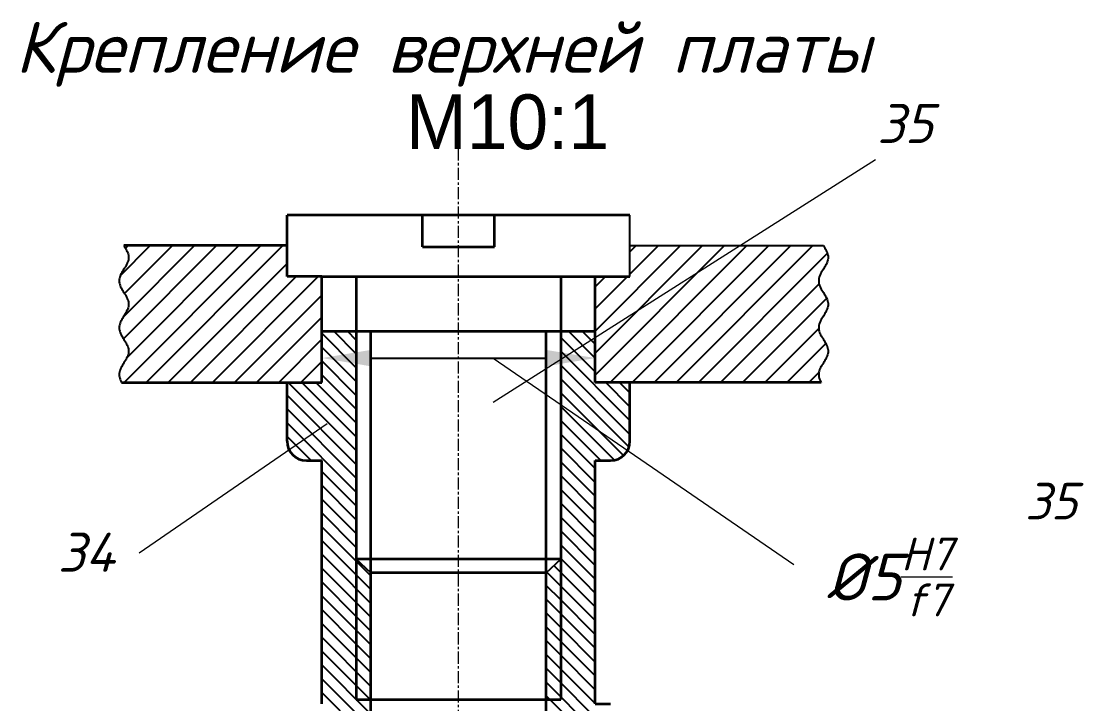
# Model space of a CAD drawing. Extents: x 1996 to 2593, y 74 to 494.
# Drawn here: x 2276.5 to 2386.4, y 181.4 to 252 of the extents above; entities that cross this region are included whole.
import ezdxf

# ---------------------------------------------------------------- set-up
doc = ezdxf.new("R2010")
doc.units = 0
doc.header["$MEASUREMENT"] = 0
doc.linetypes.add('CENTER', pattern=[2, 1.25, -0.25, 0.25, -0.25])
doc.linetypes.add('WAVES', pattern=[0])
doc.layers.get('0').update_dxf_attribs({"linetype": 'CONTINUOUS'})
doc.layers.get('DEFPOINTS').update_dxf_attribs({"linetype": 'CONTINUOUS'})
doc.layers.add('ОСНОВНОЙ', color=7, linetype='CONTINUOUS')
doc.styles.add('TEXT_4', font='', dxfattribs={"height": 3})
doc.styles.get('TEXT_4').set_extended_font_data('T-FLEX Type A')
doc.dimstyles.get("Standard").update_dxf_attribs({"dimtxt": 3, "dimasz": 3, "dimexe": 2.5, "dimexo": 2.5, "dimgap": 1.5, "dimtad": 0, "dimtih": 1, "dimtoh": 1, "dimdec": 4, "dimzin": 0, "dimdsep": 46, "dimtxsty": 'Standard', "dimcen": -3, "dimdle": 1.25, "dimadec": 0, "dimazin": 0, "dimtfac": 0.75, "dimtdec": 4, "dimtofl": 0, "dimtmove": 0, "dimatfit": 3, "dimfxl": 1, "dimtvp": 1.5, "dimtolj": 1, "dimtzin": 0, "dimarcsym": 0})
pattern_1 = [(45, (1152.2761, -314.7936), (-1.1424039, 1.1424039), [])]

# ---------------------------------------------------------------- blocks, each defined once
blk = doc.blocks.new('*D6')
at = {"color": 0, "lineweight": -2, "transparency": 16777216}
for p, q in [((2307.63, 219.72), (2307.63, 216.15)), ((2335.9, 219.72), (2335.9, 216.15)), ((2312.63, 217.15), (2330.9, 217.15))]:
    blk.add_line(p, q, dxfattribs=at)
at = {"color": 0, "transparency": 16777216}
for points in [[(2312.63, 217.98), (2312.63, 216.31), (2307.63, 217.15)], [(2330.9, 217.98), (2330.9, 216.31), (2335.9, 217.15)]]:
    blk.add_solid(points, dxfattribs=at)
at = {"layer": 'DEFPOINTS', "color": 0, "transparency": 16777216}
for p in [(2307.63, 219.72), (2335.9, 219.72), (2335.9, 217.15)]:
    blk.add_point(p, dxfattribs=at)

msp = doc.modelspace()

# ---------------------------------------------------------------- hatches: boundary and pattern name
h = msp.add_hatch()
h.set_pattern_fill('ANSI31', color=256, scale=12.924824, style=0)
h.set_pattern_definition(pattern_1)
h.paths.add_polyline_path([(2359.50693, 221.49499), (2359.58275, 221.61616), (2359.6567, 221.73733), (2359.72697, 221.8585), (2359.79182, 221.97967), (2359.84965, 222.10084), (2359.89905, 222.22202), (2359.93878, 222.34319), (2359.96789, 222.46436), (2359.98564, 222.58553), (2359.99161, 222.7067), (2359.98564, 222.82787), (2359.96789, 222.94904), (2359.93878, 223.07021), (2359.89905, 223.19138), (2359.84965, 223.31255), (2359.79182, 223.43372), (2359.72697, 223.55489), (2359.6567, 223.67606), (2359.58275, 223.79723), (2359.50693, 223.9184), (2359.43111, 224.03957), (2359.31315, 224.23284), (2359.18663, 224.46925), (2359.08893, 224.70893), (2359.03114, 224.94949), (2359.01928, 225.19031), (2359.05456, 225.43105), (2359.13335, 225.67129), (2359.24724, 225.90993), (2359.35716, 226.09946), (2359.43111, 226.22063), (2359.50693, 226.3418), (2359.58275, 226.46297), (2359.6567, 226.58414), (2359.72697, 226.70531), (2359.79182, 226.82648), (2359.84965, 226.94765), (2359.89905, 227.06882), (2359.93878, 227.18999), (2359.96789, 227.31116), (2359.98564, 227.43234), (2359.99161, 227.55351), (2359.98564, 227.67468), (2359.96789, 227.79585), (2359.93878, 227.91702), (2359.89905, 228.03819), (2359.84965, 228.15936), (2359.79182, 228.28053), (2359.72697, 228.4017), (2359.6567, 228.52287), (2359.58275, 228.64404), (2359.50693, 228.76521), (2339.50048, 228.76521), (2339.50048, 225.56796), (2335.8992, 225.56796), (2335.8992, 214.62868), (2359.2606, 214.62868), (2359.13335, 214.89529), (2359.05456, 215.13553), (2359.01928, 215.37627), (2359.03114, 215.61709), (2359.08893, 215.85766), (2359.18663, 216.09734), (2359.31315, 216.33375), (2359.43111, 216.52701), (2359.50693, 216.64818), (2359.58275, 216.76935), (2359.6567, 216.89053), (2359.72697, 217.0117), (2359.79182, 217.13287), (2359.84965, 217.25404), (2359.89905, 217.37521), (2359.93878, 217.49638), (2359.96789, 217.61755), (2359.98564, 217.73872), (2359.99161, 217.85989), (2359.98564, 217.98106), (2359.96789, 218.10223), (2359.93878, 218.2234), (2359.89905, 218.34457), (2359.84965, 218.46574), (2359.79182, 218.58691), (2359.72697, 218.70808), (2359.6567, 218.82925), (2359.58275, 218.95042), (2359.50693, 219.07159), (2359.43111, 219.19276), (2359.31315, 219.38603), (2359.18663, 219.62244), (2359.08893, 219.86212), (2359.03114, 220.10268), (2359.01928, 220.3435), (2359.05456, 220.58424), (2359.13335, 220.82449), (2359.24724, 221.06312), (2359.35716, 221.25265), (2359.43111, 221.37382)], flags=17)
h.paths.add_polyline_path([(2307.62615, 225.56796), (2304.02486, 225.56796), (2304.02486, 228.76521), (2287.15197, 228.76521), (2287.22779, 228.64404), (2287.34575, 228.45077), (2287.47227, 228.21436), (2287.56997, 227.97468), (2287.62776, 227.73412), (2287.63962, 227.4933), (2287.60434, 227.25255), (2287.52555, 227.01231), (2287.41166, 226.77368), (2287.30174, 226.58414), (2287.22779, 226.46297), (2287.15197, 226.3418), (2287.07615, 226.22063), (2287.0022, 226.09946), (2286.93193, 225.97829), (2286.86708, 225.85712), (2286.80925, 225.73595), (2286.75985, 225.61478), (2286.72012, 225.49361), (2286.69101, 225.37244), (2286.67326, 225.25127), (2286.66729, 225.1301), (2286.67326, 225.00893), (2286.69101, 224.88776), (2286.72012, 224.76659), (2286.75985, 224.64542), (2286.80925, 224.52425), (2286.86708, 224.40308), (2286.93193, 224.28191), (2287.0022, 224.16074), (2287.07615, 224.03957), (2287.15197, 223.9184), (2287.22779, 223.79723), (2287.34575, 223.60396), (2287.47227, 223.36755), (2287.56997, 223.12787), (2287.62776, 222.88731), (2287.63962, 222.64649), (2287.60434, 222.40575), (2287.52555, 222.1655), (2287.41166, 221.92687), (2287.30174, 221.73733), (2287.22779, 221.61616), (2287.15197, 221.49499), (2287.07615, 221.37382), (2287.0022, 221.25265), (2286.93193, 221.13148), (2286.86708, 221.01031), (2286.80925, 220.88914), (2286.75985, 220.76797), (2286.72012, 220.6468), (2286.69101, 220.52563), (2286.67326, 220.40446), (2286.66729, 220.28329), (2286.67326, 220.16212), (2286.69101, 220.04095), (2286.72012, 219.91978), (2286.75985, 219.79861), (2286.80925, 219.67744), (2286.86708, 219.55627), (2286.93193, 219.4351), (2287.0022, 219.31393), (2287.07615, 219.19276), (2287.15197, 219.07159), (2287.22779, 218.95042), (2287.34575, 218.75715), (2287.47227, 218.52074), (2287.56997, 218.28106), (2287.62776, 218.0405), (2287.63962, 217.79968), (2287.60434, 217.55894), (2287.52555, 217.31869), (2287.41166, 217.08006), (2287.30174, 216.89053), (2287.22779, 216.76935), (2287.15197, 216.64818), (2287.07615, 216.52701), (2287.0022, 216.40584), (2286.93193, 216.28467), (2286.86708, 216.1635), (2286.80925, 216.04233), (2286.75985, 215.92116), (2286.72012, 215.79999), (2286.69101, 215.67882), (2286.67326, 215.55765), (2286.66729, 215.43648), (2286.67326, 215.31531), (2286.69101, 215.19414), (2286.72012, 215.07297), (2286.75985, 214.9518), (2286.80925, 214.83063), (2286.86708, 214.70946), (2286.91031, 214.62868), (2307.62615, 214.62868)], flags=16)
h.paths.add_polyline_path([(2359.84965, 218.46574), (2359.79182, 218.58691), (2359.72697, 218.70808), (2359.6567, 218.82925), (2359.58275, 218.95042), (2359.50693, 219.07159), (2359.43111, 219.19276), (2359.35716, 219.31393), (2359.28689, 219.4351), (2359.22204, 219.55627), (2359.16421, 219.67744), (2359.11481, 219.79861), (2359.07508, 219.91978), (2359.04597, 220.04095), (2359.02822, 220.16212), (2359.02225, 220.28329), (2359.02822, 220.40446), (2359.04597, 220.52563), (2359.07508, 220.6468), (2359.11481, 220.76797), (2359.16421, 220.88914), (2359.22204, 221.01031), (2359.28689, 221.13148), (2359.35716, 221.25265), (2359.43111, 221.37382), (2359.50693, 221.49499), (2359.58275, 221.61616), (2359.6567, 221.73733), (2359.72697, 221.8585), (2359.79182, 221.97967), (2359.84965, 222.10084), (2359.89905, 222.22202), (2359.93878, 222.34319), (2359.96789, 222.46436), (2359.98564, 222.58553), (2359.99161, 222.7067), (2359.98564, 222.82787), (2359.96789, 222.94904), (2359.93878, 223.07021), (2359.89905, 223.19138), (2359.84965, 223.31255), (2359.79182, 223.43372), (2359.72697, 223.55489), (2359.6567, 223.67606), (2359.58275, 223.79723), (2359.50693, 223.9184), (2359.43111, 224.03957), (2359.35716, 224.16074), (2359.28689, 224.28191), (2359.22204, 224.40308), (2359.16421, 224.52425), (2359.11481, 224.64542), (2359.07508, 224.76659), (2359.04597, 224.88776), (2359.02822, 225.00893), (2359.02225, 225.1301), (2359.02822, 225.25127), (2359.04597, 225.37244), (2359.07508, 225.49361), (2359.11481, 225.61478), (2359.16421, 225.73595), (2359.22204, 225.85712), (2359.28689, 225.97829), (2359.35716, 226.09946), (2359.43111, 226.22063), (2359.50693, 226.3418), (2359.58275, 226.46297), (2359.6567, 226.58414), (2359.72697, 226.70531), (2359.79182, 226.82648), (2359.84965, 226.94765), (2359.89905, 227.06882), (2359.93878, 227.18999), (2359.96789, 227.31116), (2359.98564, 227.43234), (2359.99161, 227.55351), (2359.98564, 227.67468), (2359.96789, 227.79585), (2359.93878, 227.91702), (2359.89905, 228.03819), (2359.84965, 228.15936), (2359.79182, 228.28053), (2359.72697, 228.4017), (2359.6567, 228.52287), (2359.58275, 228.64404), (2359.50693, 228.76521), (2339.50048, 228.76521), (2339.50048, 225.56796), (2335.8992, 225.56796), (2335.8992, 214.62868), (2359.2606, 214.62868), (2359.16421, 214.83063), (2359.11481, 214.9518), (2359.07508, 215.07297), (2359.04597, 215.19414), (2359.02822, 215.31531), (2359.02225, 215.43648), (2359.02822, 215.55765), (2359.04597, 215.67882), (2359.07508, 215.79999), (2359.11481, 215.92116), (2359.16421, 216.04233), (2359.22204, 216.1635), (2359.28689, 216.28467), (2359.35716, 216.40584), (2359.43111, 216.52701), (2359.50693, 216.64818), (2359.58275, 216.76935), (2359.6567, 216.89053), (2359.72697, 217.0117), (2359.79182, 217.13287), (2359.84965, 217.25404), (2359.89905, 217.37521), (2359.93878, 217.49638), (2359.96789, 217.61755), (2359.98564, 217.73872), (2359.99161, 217.85989), (2359.98564, 217.98106), (2359.96789, 218.10223), (2359.93878, 218.2234), (2359.89905, 218.34457)], flags=17)
h.paths.add_polyline_path([(2307.62615, 225.56796), (2304.02486, 225.56796), (2304.02486, 228.76521), (2287.15197, 228.76521), (2287.22779, 228.64404), (2287.30174, 228.52287), (2287.41166, 228.33333), (2287.52555, 228.0947), (2287.60434, 227.85446), (2287.63962, 227.61372), (2287.62776, 227.37289), (2287.56997, 227.13233), (2287.47227, 226.89265), (2287.37201, 226.70531), (2287.30174, 226.58414), (2287.22779, 226.46297), (2287.15197, 226.3418), (2287.07615, 226.22063), (2287.0022, 226.09946), (2286.93193, 225.97829), (2286.86708, 225.85712), (2286.80925, 225.73595), (2286.75985, 225.61478), (2286.72012, 225.49361), (2286.69101, 225.37244), (2286.67326, 225.25127), (2286.66729, 225.1301), (2286.67326, 225.00893), (2286.69101, 224.88776), (2286.72012, 224.76659), (2286.75985, 224.64542), (2286.80925, 224.52425), (2286.86708, 224.40308), (2286.93193, 224.28191), (2287.0022, 224.16074), (2287.07615, 224.03957), (2287.15197, 223.9184), (2287.22779, 223.79723), (2287.30174, 223.67606), (2287.41166, 223.48652), (2287.52555, 223.24789), (2287.60434, 223.00765), (2287.63962, 222.76691), (2287.62776, 222.52609), (2287.56997, 222.28552), (2287.47227, 222.04584), (2287.37201, 221.8585), (2287.30174, 221.73733), (2287.22779, 221.61616), (2287.15197, 221.49499), (2287.07615, 221.37382), (2287.0022, 221.25265), (2286.93193, 221.13148), (2286.86708, 221.01031), (2286.80925, 220.88914), (2286.75985, 220.76797), (2286.72012, 220.6468), (2286.69101, 220.52563), (2286.67326, 220.40446), (2286.66729, 220.28329), (2286.67326, 220.16212), (2286.69101, 220.04095), (2286.72012, 219.91978), (2286.75985, 219.79861), (2286.80925, 219.67744), (2286.86708, 219.55627), (2286.93193, 219.4351), (2287.0022, 219.31393), (2287.07615, 219.19276), (2287.15197, 219.07159), (2287.22779, 218.95042), (2287.30174, 218.82925), (2287.41166, 218.63971), (2287.52555, 218.40108), (2287.60434, 218.16084), (2287.63962, 217.9201), (2287.62776, 217.67928), (2287.56997, 217.43871), (2287.47227, 217.19903), (2287.37201, 217.0117), (2287.30174, 216.89053), (2287.22779, 216.76935), (2287.15197, 216.64818), (2287.07615, 216.52701), (2287.0022, 216.40584), (2286.93193, 216.28467), (2286.86708, 216.1635), (2286.80925, 216.04233), (2286.75985, 215.92116), (2286.72012, 215.79999), (2286.69101, 215.67882), (2286.67326, 215.55765), (2286.66729, 215.43648), (2286.67326, 215.31531), (2286.69101, 215.19414), (2286.72012, 215.07297), (2286.75985, 214.9518), (2286.80925, 214.83063), (2286.86708, 214.70946), (2286.91031, 214.62868), (2307.62615, 214.62868)])
h.paths.add_polyline_path([(2307.62615, 167.98478), (2307.62615, 173.26924), (2284.92105, 173.26924), (2284.99633, 173.08457), (2285.05411, 172.844), (2285.06597, 172.60318), (2285.0307, 172.36244), (2284.95191, 172.1222), (2284.83801, 171.88357), (2284.7281, 171.69403), (2284.65414, 171.57286), (2284.57832, 171.45169), (2284.5025, 171.33052), (2284.42855, 171.20935), (2284.35828, 171.08818), (2284.29344, 170.96701), (2284.2356, 170.84584), (2284.18621, 170.72467), (2284.14647, 170.6035), (2284.11737, 170.48233), (2284.09961, 170.36116), (2284.09364, 170.23999), (2284.09961, 170.11882), (2284.11737, 169.99765), (2284.14647, 169.87648), (2284.18621, 169.75531), (2284.2356, 169.63414), (2284.29344, 169.51297), (2284.35828, 169.3918), (2284.42855, 169.27062), (2284.5025, 169.14945), (2284.57832, 169.02828), (2284.65414, 168.90711), (2284.7281, 168.78594), (2284.83801, 168.59641), (2284.95191, 168.35778), (2285.0307, 168.11753), (2285.06597, 167.87679), (2285.05411, 167.63597), (2284.99633, 167.39541), (2284.89862, 167.15573), (2284.79836, 166.96839), (2284.7281, 166.84722), (2284.65414, 166.72605), (2284.57832, 166.60488), (2284.5025, 166.48371), (2284.42855, 166.36254), (2284.35828, 166.24137), (2284.29344, 166.1202), (2284.2356, 165.99903), (2284.18621, 165.87786), (2284.14647, 165.75669), (2284.11737, 165.63552), (2284.09961, 165.51435), (2284.09364, 165.39318), (2284.09961, 165.27201), (2284.11737, 165.15084), (2284.14647, 165.02967), (2284.18621, 164.9085), (2284.2356, 164.78733), (2284.29344, 164.66616), (2284.35828, 164.54499), (2284.42855, 164.42382), (2284.5025, 164.30265), (2284.57832, 164.18148), (2284.65414, 164.06031), (2284.7281, 163.93913), (2284.83801, 163.7496), (2284.95191, 163.51097), (2285.0307, 163.27072), (2285.06597, 163.02998), (2285.05411, 162.78916), (2284.99633, 162.5486), (2284.89862, 162.30892), (2284.79836, 162.12158), (2284.7281, 162.00041), (2284.65414, 161.87924), (2284.57832, 161.75807), (2284.5025, 161.6369), (2284.42855, 161.51573), (2284.35828, 161.39456), (2284.29344, 161.27339), (2284.2356, 161.15222), (2284.18621, 161.03105), (2284.14647, 160.90988), (2284.11737, 160.78871), (2284.09961, 160.66754), (2284.09364, 160.54637), (2284.09961, 160.4252), (2284.11737, 160.30403), (2284.14647, 160.18286), (2284.18621, 160.06169), (2284.2356, 159.94052), (2284.29344, 159.81935), (2284.35828, 159.69818), (2284.42855, 159.57701), (2284.5025, 159.45584), (2284.70469, 159.13272), (2300.18522, 159.13272), (2304.42004, 159.13272), (2307.62615, 162.33882)])
h.paths.add_polyline_path([(2361.4357, 165.75669), (2361.50966, 165.87786), (2361.58548, 165.99903), (2361.6613, 166.1202), (2361.73525, 166.24137), (2361.80552, 166.36254), (2361.87037, 166.48371), (2361.9282, 166.60488), (2361.97759, 166.72605), (2362.01733, 166.84722), (2362.04644, 166.96839), (2362.06419, 167.08956), (2362.07016, 167.21073), (2362.06419, 167.3319), (2362.04644, 167.45307), (2362.01733, 167.57424), (2361.97759, 167.69541), (2361.9282, 167.81658), (2361.87037, 167.93775), (2361.80552, 168.05892), (2361.73525, 168.18009), (2361.6613, 168.30126), (2361.58548, 168.42243), (2361.50966, 168.5436), (2361.4357, 168.66477), (2361.32579, 168.85431), (2361.2119, 169.09294), (2361.13311, 169.33319), (2361.09783, 169.57393), (2361.10969, 169.81475), (2361.16748, 170.05531), (2361.26518, 170.29499), (2361.36544, 170.48233), (2361.4357, 170.6035), (2361.50966, 170.72467), (2361.58548, 170.84584), (2361.6613, 170.96701), (2361.73525, 171.08818), (2361.80552, 171.20935), (2361.87037, 171.33052), (2361.9282, 171.45169), (2361.97759, 171.57286), (2362.01733, 171.69403), (2362.04644, 171.8152), (2362.06419, 171.93637), (2362.07016, 172.05754), (2362.06419, 172.17871), (2362.04644, 172.29988), (2362.01733, 172.42105), (2361.97759, 172.54222), (2361.9282, 172.66339), (2361.87037, 172.78456), (2361.80552, 172.90573), (2361.73525, 173.0269), (2361.6613, 173.14807), (2361.58548, 173.26924), (2341.93975, 173.26924), (2335.8992, 173.26924), (2335.8992, 167.98478), (2335.8992, 162.33904), (2339.10553, 159.13272), (2361.33915, 159.13272), (2361.2119, 159.39932), (2361.13311, 159.63957), (2361.09783, 159.88031), (2361.10969, 160.12113), (2361.16748, 160.36169), (2361.26518, 160.60137), (2361.36544, 160.78871), (2361.4357, 160.90988), (2361.50966, 161.03105), (2361.58548, 161.15222), (2361.6613, 161.27339), (2361.73525, 161.39456), (2361.80552, 161.51573), (2361.87037, 161.6369), (2361.9282, 161.75807), (2361.97759, 161.87924), (2362.01733, 162.00041), (2362.04644, 162.12158), (2362.06419, 162.24275), (2362.07016, 162.36392), (2362.06419, 162.48509), (2362.04644, 162.60626), (2362.01733, 162.72743), (2361.97759, 162.8486), (2361.9282, 162.96977), (2361.87037, 163.09094), (2361.80552, 163.21211), (2361.73525, 163.33328), (2361.6613, 163.45445), (2361.58548, 163.57562), (2361.50966, 163.69679), (2361.4357, 163.81796), (2361.32579, 164.0075), (2361.2119, 164.24613), (2361.13311, 164.48638), (2361.09783, 164.72712), (2361.10969, 164.96794), (2361.16748, 165.2085), (2361.26518, 165.44818), (2361.36544, 165.63552)])
h = msp.add_hatch()
h.set_pattern_fill('ANSI31', color=256, scale=12.924824, style=0)
h.set_pattern_definition(pattern_1)
h.paths.add_polyline_path([(2307.62615, 225.56796), (2304.02486, 225.56796), (2304.02486, 228.76521), (2287.15197, 228.76521), (2287.22779, 228.64404), (2287.30174, 228.52287), (2287.37201, 228.4017), (2287.43686, 228.28053), (2287.49469, 228.15936), (2287.54408, 228.03819), (2287.58382, 227.91702), (2287.61293, 227.79585), (2287.63068, 227.67468), (2287.63665, 227.55351), (2287.63068, 227.43234), (2287.61293, 227.31116), (2287.58382, 227.18999), (2287.54408, 227.06882), (2287.49469, 226.94765), (2287.43686, 226.82648), (2287.37201, 226.70531), (2287.30174, 226.58414), (2287.22779, 226.46297), (2287.15197, 226.3418), (2287.07615, 226.22063), (2287.0022, 226.09946), (2286.93193, 225.97829), (2286.86708, 225.85712), (2286.80925, 225.73595), (2286.75985, 225.61478), (2286.72012, 225.49361), (2286.69101, 225.37244), (2286.67326, 225.25127), (2286.66729, 225.1301), (2286.67326, 225.00893), (2286.69101, 224.88776), (2286.72012, 224.76659), (2286.75985, 224.64542), (2286.80925, 224.52425), (2286.86708, 224.40308), (2286.93193, 224.28191), (2287.0022, 224.16074), (2287.07615, 224.03957), (2287.15197, 223.9184), (2287.22779, 223.79723), (2287.30174, 223.67606), (2287.37201, 223.55489), (2287.43686, 223.43372), (2287.49469, 223.31255), (2287.54408, 223.19138), (2287.58382, 223.07021), (2287.61293, 222.94904), (2287.63068, 222.82787), (2287.63665, 222.7067), (2287.63068, 222.58553), (2287.61293, 222.46436), (2287.58382, 222.34319), (2287.54408, 222.22202), (2287.49469, 222.10084), (2287.43686, 221.97967), (2287.37201, 221.8585), (2287.30174, 221.73733), (2287.22779, 221.61616), (2287.15197, 221.49499), (2287.07615, 221.37382), (2287.0022, 221.25265), (2286.93193, 221.13148), (2286.86708, 221.01031), (2286.80925, 220.88914), (2286.75985, 220.76797), (2286.72012, 220.6468), (2286.69101, 220.52563), (2286.67326, 220.40446), (2286.66729, 220.28329), (2286.67326, 220.16212), (2286.69101, 220.04095), (2286.72012, 219.91978), (2286.75985, 219.79861), (2286.80925, 219.67744), (2286.86708, 219.55627), (2286.93193, 219.4351), (2287.0022, 219.31393), (2287.07615, 219.19276), (2287.15197, 219.07159), (2287.22779, 218.95042), (2287.30174, 218.82925), (2287.37201, 218.70808), (2287.43686, 218.58691), (2287.49469, 218.46574), (2287.54408, 218.34457), (2287.58382, 218.2234), (2287.61293, 218.10223), (2287.63068, 217.98106), (2287.63665, 217.85989), (2287.63068, 217.73872), (2287.61293, 217.61755), (2287.58382, 217.49638), (2287.54408, 217.37521), (2287.49469, 217.25404), (2287.43686, 217.13287), (2287.37201, 217.0117), (2287.30174, 216.89053), (2287.22779, 216.76935), (2287.15197, 216.64818), (2287.07615, 216.52701), (2287.0022, 216.40584), (2286.93193, 216.28467), (2286.86708, 216.1635), (2286.80925, 216.04233), (2286.75985, 215.92116), (2286.72012, 215.79999), (2286.69101, 215.67882), (2286.67326, 215.55765), (2286.66729, 215.43648), (2286.67326, 215.31531), (2286.69101, 215.19414), (2286.72012, 215.07297), (2286.75985, 214.9518), (2286.80925, 214.83063), (2286.86708, 214.70946), (2286.91031, 214.62868), (2307.62615, 214.62868)])
h = msp.add_hatch()
h.set_pattern_fill('ANSI31', color=256, scale=12.924824, style=0)
h.set_pattern_definition(pattern_1)
h.paths.add_polyline_path([(2359.43111, 221.37382), (2359.50693, 221.49499), (2359.58275, 221.61616), (2359.6567, 221.73733), (2359.72697, 221.8585), (2359.79182, 221.97967), (2359.84965, 222.10084), (2359.89905, 222.22202), (2359.93878, 222.34319), (2359.96789, 222.46436), (2359.98564, 222.58553), (2359.99161, 222.7067), (2359.98564, 222.82787), (2359.96789, 222.94904), (2359.93878, 223.07021), (2359.89905, 223.19138), (2359.84965, 223.31255), (2359.79182, 223.43372), (2359.72697, 223.55489), (2359.6567, 223.67606), (2359.58275, 223.79723), (2359.50693, 223.9184), (2359.43111, 224.03957), (2359.35716, 224.16074), (2359.28689, 224.28191), (2359.22204, 224.40308), (2359.16421, 224.52425), (2359.11481, 224.64542), (2359.07508, 224.76659), (2359.04597, 224.88776), (2359.01928, 225.06989), (2359.02822, 225.25127), (2359.04597, 225.37244), (2359.07508, 225.49361), (2359.11481, 225.61478), (2359.16421, 225.73595), (2359.22204, 225.85712), (2359.28689, 225.97829), (2359.35716, 226.09946), (2359.43111, 226.22063), (2359.50693, 226.3418), (2359.58275, 226.46297), (2359.6567, 226.58414), (2359.72697, 226.70531), (2359.79182, 226.82648), (2359.84965, 226.94765), (2359.89905, 227.06882), (2359.93878, 227.18999), (2359.96789, 227.31116), (2359.98564, 227.43234), (2359.99161, 227.55351), (2359.98564, 227.67468), (2359.96789, 227.79585), (2359.93878, 227.91702), (2359.89905, 228.03819), (2359.84965, 228.15936), (2359.79182, 228.28053), (2359.72697, 228.4017), (2359.6567, 228.52287), (2359.58275, 228.64404), (2359.50693, 228.76521), (2339.50048, 228.76521), (2339.50048, 225.56796), (2335.8992, 225.56796), (2335.8992, 214.62868), (2359.2606, 214.62868), (2359.16421, 214.83063), (2359.11481, 214.9518), (2359.07508, 215.07297), (2359.04597, 215.19414), (2359.01928, 215.37627), (2359.02822, 215.55765), (2359.04597, 215.67882), (2359.07508, 215.79999), (2359.11481, 215.92116), (2359.16421, 216.04233), (2359.22204, 216.1635), (2359.28689, 216.28467), (2359.35716, 216.40584), (2359.43111, 216.52701), (2359.50693, 216.64818), (2359.58275, 216.76935), (2359.6567, 216.89053), (2359.72697, 217.0117), (2359.79182, 217.13287), (2359.84965, 217.25404), (2359.89905, 217.37521), (2359.93878, 217.49638), (2359.96789, 217.61755), (2359.98564, 217.73872), (2359.99161, 217.85989), (2359.98564, 217.98106), (2359.96789, 218.10223), (2359.93878, 218.2234), (2359.89905, 218.34457), (2359.84965, 218.46574), (2359.79182, 218.58691), (2359.72697, 218.70808), (2359.6567, 218.82925), (2359.58275, 218.95042), (2359.50693, 219.07159), (2359.43111, 219.19276), (2359.35716, 219.31393), (2359.28689, 219.4351), (2359.22204, 219.55627), (2359.16421, 219.67744), (2359.11481, 219.79861), (2359.07508, 219.91978), (2359.04597, 220.04095), (2359.01928, 220.22308), (2359.02822, 220.40446), (2359.04597, 220.52563), (2359.07508, 220.6468), (2359.11481, 220.76797), (2359.16421, 220.88914), (2359.22204, 221.01031), (2359.28689, 221.13148), (2359.35716, 221.25265)])

# ---------------------------------------------------------------- linework, layer by layer
at = {"color": 0, "linetype": 'CENTER', "lineweight": 15}
msp.add_line((2321.76267, 153.55889), (2321.76267, 239.27175), dxfattribs=at)
at = {"lineweight": 15}
for p, q in [((2325.36416, 212.57789), (2364.87717, 237.67478)), ((2325.36416, 217.1461), (2356.45278, 195.82608)), ((2308.18673, 210.34868), (2288.73173, 196.97286))]:
    msp.add_line(p, q, dxfattribs=at)
at = {"color": 0, "lineweight": 35}
for p, q in [((2339.50048, 231.9179), (2304.02486, 231.9179)), ((2304.02486, 225.56796), (2304.02486, 231.9179)), ((2318.02788, 228.64547), (2318.02788, 231.9179)), ((2325.49746, 228.64547), (2325.49746, 231.9179)), ((2304.02486, 228.76521), (2287.15197, 228.76521)), ((2318.02788, 228.64547), (2325.49746, 228.64547)), ((2307.62615, 225.56796), (2304.02486, 225.56796)), ((2307.62615, 225.56796), (2335.8992, 225.56796)), ((2307.62615, 214.62868), (2307.62615, 225.56796)), ((2311.18769, 225.56796), (2311.18769, 219.91314)), ((2332.33765, 225.56796), (2332.33765, 219.91314)), ((2335.8992, 214.62868), (2335.8992, 225.56796)), ((2335.8992, 225.56796), (2339.50048, 225.56796)), ((2307.62615, 219.91314), (2335.8992, 219.91314)), ((2311.18769, 219.91314), (2311.18769, 181.88141)), ((2312.70232, 160.5103), (2312.70232, 219.91314)), ((2330.82303, 160.5103), (2330.82303, 219.91314)), ((2332.33765, 219.91314), (2332.33765, 181.88141)), ((2286.91031, 214.62868), (2307.62615, 214.62868)), ((2304.02486, 208.57017), (2304.02486, 214.62868)), ((2359.2606, 214.62868), (2335.8992, 214.62868)), ((2339.50048, 208.57017), (2339.50048, 214.62868)), ((2306.04437, 206.55067), (2307.62615, 206.55067)), ((2307.62615, 181.42804), (2307.62615, 206.55067)), ((2335.8992, 181.42804), (2335.8992, 206.55067)), ((2335.8992, 206.55067), (2337.48098, 206.55067)), ((2332.33765, 196.36377), (2311.18769, 196.36377)), ((2330.82303, 194.95556), (2312.70232, 194.95556))]:
    msp.add_line(p, q, dxfattribs=at)
at = {"color": 0}
for p, q in [((2339.50048, 225.56796), (2339.50048, 231.9179)), ((2339.50048, 228.76521), (2359.50693, 228.76521)), ((2311.18769, 217.58153), (2308.85608, 219.91314)), ((2311.18769, 219.00954), (2310.28408, 219.91314)), ((2335.8992, 219.91314), (2332.33765, 219.91314)), ((2335.8992, 219.91314), (2332.33765, 219.91314)), ((2335.8992, 217.1461), (2333.13216, 219.91314)), ((2335.8992, 218.57411), (2334.56017, 219.91314)), ((2311.18769, 216.15353), (2307.62615, 219.71507)), ((2335.8992, 215.7181), (2332.33765, 219.27964)), ((2311.18769, 214.72552), (2307.62615, 218.28707)), ((2339.50048, 210.68881), (2332.33765, 217.85164)), ((2311.18769, 213.29752), (2307.62615, 216.85906)), ((2311.18769, 211.86951), (2307.62615, 215.43106)), ((2339.50048, 209.26081), (2332.33765, 216.42363)), ((2311.18769, 207.5855), (2304.14451, 214.62868)), ((2311.18769, 209.0135), (2305.57251, 214.62868)), ((2311.18769, 210.44151), (2307.00052, 214.62868)), ((2339.39807, 207.93522), (2332.33765, 214.99563)), ((2339.50048, 212.11682), (2336.98862, 214.62868)), ((2339.50048, 213.54482), (2338.41662, 214.62868)), ((2311.18769, 206.15749), (2304.02486, 213.32032)), ((2338.83418, 207.07109), (2332.33765, 213.56762)), ((2337.88565, 206.59163), (2332.33765, 212.13962)), ((2311.18769, 204.72949), (2304.02486, 211.89231)), ((2311.18769, 203.30148), (2304.02486, 210.46431)), ((2336.4986, 206.55067), (2332.33765, 210.71161)), ((2306.5105, 206.55067), (2304.02486, 209.0363)), ((2335.8992, 205.72207), (2332.33765, 209.28361)), ((2335.8992, 204.29406), (2332.33765, 207.8556)), ((2335.8992, 202.86606), (2332.33765, 206.4276)), ((2311.18769, 201.87348), (2307.62615, 205.43502)), ((2335.8992, 201.43805), (2332.33765, 204.9996)), ((2311.18769, 200.44547), (2307.62615, 204.00702)), ((2335.8992, 200.01005), (2332.33765, 203.57159)), ((2311.18769, 199.01747), (2307.62615, 202.57901)), ((2311.18769, 197.58946), (2307.62615, 201.15101)), ((2335.8992, 198.58204), (2332.33765, 202.14359)), ((2335.8992, 197.15404), (2332.33765, 200.71558)), ((2311.18769, 196.16146), (2307.62615, 199.723)), ((2335.8992, 195.72603), (2332.33765, 199.28758)), ((2311.18769, 194.73345), (2307.62615, 198.295)), ((2335.8992, 194.29803), (2332.33765, 197.85957)), ((2310.54418, 193.94896), (2307.62615, 196.86699)), ((2312.70232, 194.95556), (2311.18769, 196.36377)), ((2312.70232, 194.64683), (2311.18769, 196.16146)), ((2330.82303, 194.95556), (2332.33765, 196.36377)), ((2332.33765, 195.00356), (2331.63279, 195.70843)), ((2334.82026, 193.94896), (2332.33765, 196.43157)), ((2309.11617, 193.94896), (2307.62615, 195.43899)), ((2311.97218, 193.94896), (2311.18769, 194.73345)), ((2331.96425, 193.94896), (2330.89279, 195.02042)), ((2333.39225, 193.94896), (2332.33765, 195.00356)), ((2307.68817, 193.94896), (2307.62615, 194.01098)), ((2311.18769, 190.44944), (2307.68817, 193.94896)), ((2311.18769, 191.87744), (2309.11617, 193.94896)), ((2311.18769, 193.30545), (2310.54418, 193.94896)), ((2312.70232, 193.21883), (2311.97218, 193.94896)), ((2332.33765, 192.14755), (2330.82303, 193.66218)), ((2332.33765, 193.57556), (2331.96425, 193.94896)), ((2335.8992, 190.01401), (2332.33765, 193.57556)), ((2335.8992, 191.44202), (2333.39225, 193.94896)), ((2335.8992, 192.87002), (2334.82026, 193.94896)), ((2311.18769, 189.02143), (2307.62615, 192.58298)), ((2312.70232, 191.79082), (2311.18769, 193.30545)), ((2312.70232, 190.36282), (2311.18769, 191.87744)), ((2332.33765, 190.71955), (2330.82303, 192.23417)), ((2335.8992, 188.58601), (2332.33765, 192.14755)), ((2311.18769, 187.59343), (2307.62615, 191.15497)), ((2312.70232, 188.93481), (2311.18769, 190.44944)), ((2332.33765, 189.29154), (2330.82303, 190.80617)), ((2335.8992, 187.158), (2332.33765, 190.71955)), ((2311.18769, 186.16543), (2307.62615, 189.72697)), ((2332.33765, 187.86354), (2330.82303, 189.37816)), ((2335.8992, 185.73), (2332.33765, 189.29154)), ((2312.70232, 183.22279), (2307.62615, 188.29896)), ((2312.70232, 187.50681), (2311.18769, 189.02143)), ((2332.33765, 186.43553), (2330.82303, 187.95016)), ((2312.70232, 181.79479), (2307.62615, 186.87096)), ((2312.70232, 186.0788), (2311.18769, 187.59343)), ((2335.8992, 184.30199), (2332.33765, 187.86354)), ((2311.48217, 185.87095), (2311.18769, 186.16543)), ((2312.70232, 184.6508), (2311.48217, 185.87095)), ((2331.47424, 185.87095), (2330.82303, 186.52216)), ((2335.8992, 181.44598), (2331.47424, 185.87095)), ((2335.8992, 182.87399), (2332.33765, 186.43553)), ((2312.70232, 180.36678), (2307.62615, 185.44295)), ((2339.50048, 176.4167), (2330.82303, 185.09415)), ((2312.70232, 178.93878), (2307.62615, 184.01495)), ((2339.50048, 174.98869), (2330.82303, 183.66615)), ((2312.70232, 177.51077), (2307.62615, 182.58694)), ((2339.50048, 173.56069), (2330.82303, 182.23814))]:
    msp.add_line(p, q, dxfattribs=at)
msp.add_line((2304.02486, 228.76521), (2304.02486, 225.56796))
at = {"lineweight": 35}
msp.add_line((2311.18769, 181.88141), (2332.33765, 181.88141), dxfattribs=at)
at = {"color": 0, "lineweight": 35}
for centre, start, end in [((2306.04437, 208.57017), 180, 270), ((2337.48098, 208.57017), 270, 360)]:
    msp.add_arc(centre, 2.0195, start, end, dxfattribs=at)
at = {"layer": 'ОСНОВНОЙ', "color": 7, "linetype": 'WAVES'}
for p, q in [((2287.15197, 228.76521), (2287.22779, 228.64404)), ((2287.22779, 228.64404), (2287.30174, 228.52287)), ((2359.50693, 228.76521), (2359.58275, 228.64404)), ((2359.58275, 228.64404), (2359.6567, 228.52287)), ((2287.30174, 228.52287), (2287.37201, 228.4017)), ((2287.37201, 228.4017), (2287.43686, 228.28053)), ((2287.43686, 228.28053), (2287.49469, 228.15936)), ((2287.49469, 228.15936), (2287.54408, 228.03819)), ((2287.54408, 228.03819), (2287.58382, 227.91702)), ((2287.58382, 227.91702), (2287.61293, 227.79585)), ((2287.61293, 227.79585), (2287.63068, 227.67468)), ((2287.63068, 227.67468), (2287.63665, 227.55351)), ((2287.63665, 227.55351), (2287.63068, 227.43234)), ((2359.6567, 228.52287), (2359.72697, 228.4017)), ((2359.72697, 228.4017), (2359.79182, 228.28053)), ((2359.79182, 228.28053), (2359.84965, 228.15936)), ((2359.84965, 228.15936), (2359.89905, 228.03819)), ((2359.89905, 228.03819), (2359.93878, 227.91702)), ((2359.93878, 227.91702), (2359.96789, 227.79585)), ((2359.96789, 227.79585), (2359.98564, 227.67468)), ((2359.98564, 227.67468), (2359.99161, 227.55351)), ((2359.99161, 227.55351), (2359.98564, 227.43234)), ((2287.22779, 226.46297), (2287.15197, 226.3418)), ((2287.30174, 226.58414), (2287.22779, 226.46297)), ((2287.37201, 226.70531), (2287.30174, 226.58414)), ((2287.43686, 226.82648), (2287.37201, 226.70531)), ((2287.49469, 226.94765), (2287.43686, 226.82648)), ((2287.54408, 227.06882), (2287.49469, 226.94765)), ((2287.58382, 227.18999), (2287.54408, 227.06882)), ((2287.61293, 227.31116), (2287.58382, 227.18999)), ((2287.63068, 227.43234), (2287.61293, 227.31116)), ((2359.58275, 226.46297), (2359.50693, 226.3418)), ((2359.6567, 226.58414), (2359.58275, 226.46297)), ((2359.72697, 226.70531), (2359.6567, 226.58414)), ((2359.79182, 226.82648), (2359.72697, 226.70531)), ((2359.84965, 226.94765), (2359.79182, 226.82648)), ((2359.89905, 227.06882), (2359.84965, 226.94765)), ((2359.93878, 227.18999), (2359.89905, 227.06882)), ((2359.96789, 227.31116), (2359.93878, 227.18999)), ((2359.98564, 227.43234), (2359.96789, 227.31116)), ((2286.69101, 225.37244), (2286.67326, 225.25127)), ((2286.72012, 225.49361), (2286.69101, 225.37244)), ((2286.75985, 225.61478), (2286.72012, 225.49361)), ((2286.80925, 225.73595), (2286.75985, 225.61478)), ((2286.86708, 225.85712), (2286.80925, 225.73595)), ((2286.93193, 225.97829), (2286.86708, 225.85712)), ((2287.0022, 226.09946), (2286.93193, 225.97829)), ((2287.07615, 226.22063), (2287.0022, 226.09946)), ((2287.15197, 226.3418), (2287.07615, 226.22063)), ((2359.04597, 225.37244), (2359.02822, 225.25127)), ((2359.07508, 225.49361), (2359.04597, 225.37244)), ((2359.11481, 225.61478), (2359.07508, 225.49361)), ((2359.16421, 225.73595), (2359.11481, 225.61478)), ((2359.22204, 225.85712), (2359.16421, 225.73595)), ((2359.28689, 225.97829), (2359.22204, 225.85712)), ((2359.35716, 226.09946), (2359.28689, 225.97829)), ((2359.43111, 226.22063), (2359.35716, 226.09946)), ((2359.50693, 226.3418), (2359.43111, 226.22063)), ((2286.67326, 225.25127), (2286.66729, 225.1301)), ((2286.66729, 225.1301), (2286.67326, 225.00893)), ((2286.67326, 225.00893), (2286.69101, 224.88776)), ((2286.69101, 224.88776), (2286.72012, 224.76659)), ((2286.72012, 224.76659), (2286.75985, 224.64542)), ((2286.75985, 224.64542), (2286.80925, 224.52425)), ((2286.80925, 224.52425), (2286.86708, 224.40308)), ((2286.86708, 224.40308), (2286.93193, 224.28191)), ((2286.93193, 224.28191), (2287.0022, 224.16074)), ((2359.02822, 225.25127), (2359.02225, 225.1301)), ((2359.02225, 225.1301), (2359.02822, 225.00893)), ((2359.02822, 225.00893), (2359.04597, 224.88776)), ((2359.04597, 224.88776), (2359.07508, 224.76659)), ((2359.07508, 224.76659), (2359.11481, 224.64542)), ((2359.11481, 224.64542), (2359.16421, 224.52425)), ((2359.16421, 224.52425), (2359.22204, 224.40308)), ((2359.22204, 224.40308), (2359.28689, 224.28191)), ((2359.28689, 224.28191), (2359.35716, 224.16074)), ((2287.0022, 224.16074), (2287.07615, 224.03957)), ((2287.07615, 224.03957), (2287.15197, 223.9184)), ((2287.15197, 223.9184), (2287.22779, 223.79723)), ((2287.22779, 223.79723), (2287.30174, 223.67606)), ((2287.30174, 223.67606), (2287.37201, 223.55489)), ((2287.37201, 223.55489), (2287.43686, 223.43372)), ((2287.43686, 223.43372), (2287.49469, 223.31255)), ((2287.49469, 223.31255), (2287.54408, 223.19138)), ((2287.54408, 223.19138), (2287.58382, 223.07021)), ((2359.35716, 224.16074), (2359.43111, 224.03957)), ((2359.43111, 224.03957), (2359.50693, 223.9184)), ((2359.50693, 223.9184), (2359.58275, 223.79723)), ((2359.58275, 223.79723), (2359.6567, 223.67606)), ((2359.6567, 223.67606), (2359.72697, 223.55489)), ((2359.72697, 223.55489), (2359.79182, 223.43372)), ((2359.79182, 223.43372), (2359.84965, 223.31255)), ((2359.84965, 223.31255), (2359.89905, 223.19138)), ((2359.89905, 223.19138), (2359.93878, 223.07021)), ((2287.49469, 222.10084), (2287.43686, 221.97967)), ((2287.54408, 222.22202), (2287.49469, 222.10084)), ((2287.58382, 222.34319), (2287.54408, 222.22202)), ((2287.58382, 223.07021), (2287.61293, 222.94904)), ((2287.61293, 222.46436), (2287.58382, 222.34319)), ((2287.61293, 222.94904), (2287.63068, 222.82787)), ((2287.63068, 222.58553), (2287.61293, 222.46436)), ((2287.63068, 222.82787), (2287.63665, 222.7067)), ((2287.63665, 222.7067), (2287.63068, 222.58553)), ((2359.84965, 222.10084), (2359.79182, 221.97967)), ((2359.89905, 222.22202), (2359.84965, 222.10084)), ((2359.93878, 222.34319), (2359.89905, 222.22202)), ((2359.93878, 223.07021), (2359.96789, 222.94904)), ((2359.96789, 222.46436), (2359.93878, 222.34319)), ((2359.96789, 222.94904), (2359.98564, 222.82787)), ((2359.98564, 222.58553), (2359.96789, 222.46436)), ((2359.98564, 222.82787), (2359.99161, 222.7067)), ((2359.99161, 222.7067), (2359.98564, 222.58553)), ((2286.86708, 221.01031), (2286.80925, 220.88914)), ((2286.93193, 221.13148), (2286.86708, 221.01031)), ((2287.0022, 221.25265), (2286.93193, 221.13148)), ((2287.07615, 221.37382), (2287.0022, 221.25265)), ((2287.15197, 221.49499), (2287.07615, 221.37382)), ((2287.22779, 221.61616), (2287.15197, 221.49499)), ((2287.30174, 221.73733), (2287.22779, 221.61616)), ((2287.37201, 221.8585), (2287.30174, 221.73733)), ((2287.43686, 221.97967), (2287.37201, 221.8585)), ((2359.22204, 221.01031), (2359.16421, 220.88914)), ((2359.28689, 221.13148), (2359.22204, 221.01031)), ((2359.35716, 221.25265), (2359.28689, 221.13148)), ((2359.43111, 221.37382), (2359.35716, 221.25265)), ((2359.50693, 221.49499), (2359.43111, 221.37382)), ((2359.58275, 221.61616), (2359.50693, 221.49499)), ((2359.6567, 221.73733), (2359.58275, 221.61616)), ((2359.72697, 221.8585), (2359.6567, 221.73733)), ((2359.79182, 221.97967), (2359.72697, 221.8585)), ((2286.67326, 220.40446), (2286.66729, 220.28329)), ((2286.66729, 220.28329), (2286.67326, 220.16212)), ((2286.69101, 220.52563), (2286.67326, 220.40446)), ((2286.67326, 220.16212), (2286.69101, 220.04095)), ((2286.72012, 220.6468), (2286.69101, 220.52563)), ((2286.69101, 220.04095), (2286.72012, 219.91978)), ((2286.75985, 220.76797), (2286.72012, 220.6468)), ((2286.72012, 219.91978), (2286.75985, 219.79861)), ((2286.80925, 220.88914), (2286.75985, 220.76797)), ((2286.75985, 219.79861), (2286.80925, 219.67744)), ((2359.02822, 220.40446), (2359.02225, 220.28329)), ((2359.02225, 220.28329), (2359.02822, 220.16212)), ((2359.04597, 220.52563), (2359.02822, 220.40446)), ((2359.02822, 220.16212), (2359.04597, 220.04095)), ((2359.07508, 220.6468), (2359.04597, 220.52563)), ((2359.04597, 220.04095), (2359.07508, 219.91978)), ((2359.11481, 220.76797), (2359.07508, 220.6468)), ((2359.07508, 219.91978), (2359.11481, 219.79861)), ((2359.16421, 220.88914), (2359.11481, 220.76797)), ((2359.11481, 219.79861), (2359.16421, 219.67744)), ((2286.80925, 219.67744), (2286.86708, 219.55627)), ((2286.86708, 219.55627), (2286.93193, 219.4351)), ((2286.93193, 219.4351), (2287.0022, 219.31393)), ((2287.0022, 219.31393), (2287.07615, 219.19276)), ((2287.07615, 219.19276), (2287.15197, 219.07159)), ((2287.15197, 219.07159), (2287.22779, 218.95042)), ((2287.22779, 218.95042), (2287.30174, 218.82925)), ((2287.30174, 218.82925), (2287.37201, 218.70808)), ((2287.37201, 218.70808), (2287.43686, 218.58691)), ((2359.16421, 219.67744), (2359.22204, 219.55627)), ((2359.22204, 219.55627), (2359.28689, 219.4351)), ((2359.28689, 219.4351), (2359.35716, 219.31393)), ((2359.35716, 219.31393), (2359.43111, 219.19276)), ((2359.43111, 219.19276), (2359.50693, 219.07159)), ((2359.50693, 219.07159), (2359.58275, 218.95042)), ((2359.58275, 218.95042), (2359.6567, 218.82925)), ((2359.6567, 218.82925), (2359.72697, 218.70808)), ((2359.72697, 218.70808), (2359.79182, 218.58691)), ((2287.43686, 218.58691), (2287.49469, 218.46574)), ((2287.49469, 218.46574), (2287.54408, 218.34457)), ((2287.54408, 218.34457), (2287.58382, 218.2234)), ((2287.58382, 218.2234), (2287.61293, 218.10223)), ((2287.61293, 217.61755), (2287.58382, 217.49638)), ((2287.61293, 218.10223), (2287.63068, 217.98106)), ((2287.63068, 217.73872), (2287.61293, 217.61755)), ((2287.63068, 217.98106), (2287.63665, 217.85989)), ((2287.63665, 217.85989), (2287.63068, 217.73872)), ((2359.79182, 218.58691), (2359.84965, 218.46574)), ((2359.84965, 218.46574), (2359.89905, 218.34457)), ((2359.89905, 218.34457), (2359.93878, 218.2234)), ((2359.93878, 218.2234), (2359.96789, 218.10223)), ((2359.96789, 217.61755), (2359.93878, 217.49638)), ((2359.96789, 218.10223), (2359.98564, 217.98106)), ((2359.98564, 217.73872), (2359.96789, 217.61755)), ((2359.98564, 217.98106), (2359.99161, 217.85989)), ((2359.99161, 217.85989), (2359.98564, 217.73872)), ((2287.07615, 216.52701), (2287.0022, 216.40584)), ((2287.15197, 216.64818), (2287.07615, 216.52701)), ((2287.22779, 216.76935), (2287.15197, 216.64818)), ((2287.30174, 216.89053), (2287.22779, 216.76935)), ((2287.37201, 217.0117), (2287.30174, 216.89053)), ((2287.43686, 217.13287), (2287.37201, 217.0117)), ((2287.49469, 217.25404), (2287.43686, 217.13287)), ((2287.54408, 217.37521), (2287.49469, 217.25404)), ((2287.58382, 217.49638), (2287.54408, 217.37521)), ((2359.43111, 216.52701), (2359.35716, 216.40584)), ((2359.50693, 216.64818), (2359.43111, 216.52701)), ((2359.58275, 216.76935), (2359.50693, 216.64818)), ((2359.6567, 216.89053), (2359.58275, 216.76935)), ((2359.72697, 217.0117), (2359.6567, 216.89053)), ((2359.79182, 217.13287), (2359.72697, 217.0117)), ((2359.84965, 217.25404), (2359.79182, 217.13287)), ((2359.89905, 217.37521), (2359.84965, 217.25404)), ((2359.93878, 217.49638), (2359.89905, 217.37521)), ((2286.67326, 215.55765), (2286.66729, 215.43648)), ((2286.66729, 215.43648), (2286.67326, 215.31531)), ((2286.69101, 215.67882), (2286.67326, 215.55765)), ((2286.72012, 215.79999), (2286.69101, 215.67882)), ((2286.75985, 215.92116), (2286.72012, 215.79999)), ((2286.80925, 216.04233), (2286.75985, 215.92116)), ((2286.86708, 216.1635), (2286.80925, 216.04233)), ((2286.93193, 216.28467), (2286.86708, 216.1635)), ((2287.0022, 216.40584), (2286.93193, 216.28467)), ((2359.02822, 215.55765), (2359.02225, 215.43648)), ((2359.02225, 215.43648), (2359.02822, 215.31531)), ((2359.04597, 215.67882), (2359.02822, 215.55765)), ((2359.07508, 215.79999), (2359.04597, 215.67882)), ((2359.11481, 215.92116), (2359.07508, 215.79999)), ((2359.16421, 216.04233), (2359.11481, 215.92116)), ((2359.22204, 216.1635), (2359.16421, 216.04233)), ((2359.28689, 216.28467), (2359.22204, 216.1635)), ((2359.35716, 216.40584), (2359.28689, 216.28467)), ((2286.67326, 215.31531), (2286.69101, 215.19414)), ((2286.69101, 215.19414), (2286.72012, 215.07297)), ((2286.72012, 215.07297), (2286.75985, 214.9518)), ((2286.75985, 214.9518), (2286.80925, 214.83063)), ((2286.80925, 214.83063), (2286.86708, 214.70946)), ((2286.86708, 214.70946), (2286.91031, 214.62868)), ((2359.02822, 215.31531), (2359.04597, 215.19414)), ((2359.04597, 215.19414), (2359.07508, 215.07297)), ((2359.07508, 215.07297), (2359.11481, 214.9518)), ((2359.11481, 214.9518), (2359.16421, 214.83063)), ((2359.16421, 214.83063), (2359.2606, 214.62868))]:
    msp.add_line(p, q, dxfattribs=at)
at = {"layer": 'ОСНОВНОЙ', "color": 0, "linetype": 'Continuous', "lineweight": 35}
msp.add_line((2335.8992, 181.42804), (2337.48098, 181.42804), dxfattribs=at)

# ---------------------------------------------------------------- texts
at = {"color": 0, "insert": (2275.915, 248.55593), "char_height": 5.2887283, "width": 160.1731086, "attachment_point": 4}
msp.add_mtext('{\\fISOCPEUR|b0|i1|c204|p34;Крепление верхней платы}', dxfattribs=at)
at = {"color": 0, "lineweight": 15, "attachment_point": 5}
for s, insert, char_height, width in [('\\A1;{\\fISOCPEUR|b0|i1|c0|p34;35}', (2367.95625, 241.38796), 4.0390077, 41.6614851), ('\\A1;{\\fISOCPEUR|b0|i1|c0|p34;35}', (2383.06881, 202.36714), 3.777663, 38.9657723), ('\\A1;{\\fISOCPEUR|b0|i1|c0|p34;34}', (2283.25423, 197.08168), 4.0390077, 41.6614851)]:
    msp.add_mtext(s, dxfattribs=dict(at, insert=insert, char_height=char_height, width=width))
at = {"color": 0, "lineweight": 15, "insert": (2359.82683, 198.59931), "char_height": 4.8468092, "attachment_point": 1}
msp.add_mtext('\\A1;{\\fISOCPEUR|b0|i1|c204|p34;%%C5\\H0.7x;\\SH7/f7;}', dxfattribs=at)
at = {"layer": 'ОСНОВНОЙ', "color": 7, "style": 'TEXT_4'}
msp.add_text('М10:1', height=5.654611, dxfattribs=at).set_placement((2316.32285, 238.74056))

# ---------------------------------------------------------------- dimensions: what is measured, and where the dimension line sits
dim = msp.add_linear_dim(base=(2335.8992, 217.1461), p1=(2307.62615, 219.71507), p2=(2335.8992, 219.71507), text=' ', dimstyle='Standard', override={"dimtxt": 5, "dimasz": 5, "dimexe": 1, "dimexo": 0, "dimgap": 0.09, "dimtad": 1, "dimtih": 0, "dimdec": 2, "dimrnd": 0.01, "dimtdec": 2, "dimtmove": 2})
dim.commit()
dim.dimension.update_dxf_attribs({"geometry": '*D6', "text_midpoint": (2321.76267, 217.1461)})

doc.saveas('drawing.dxf')
